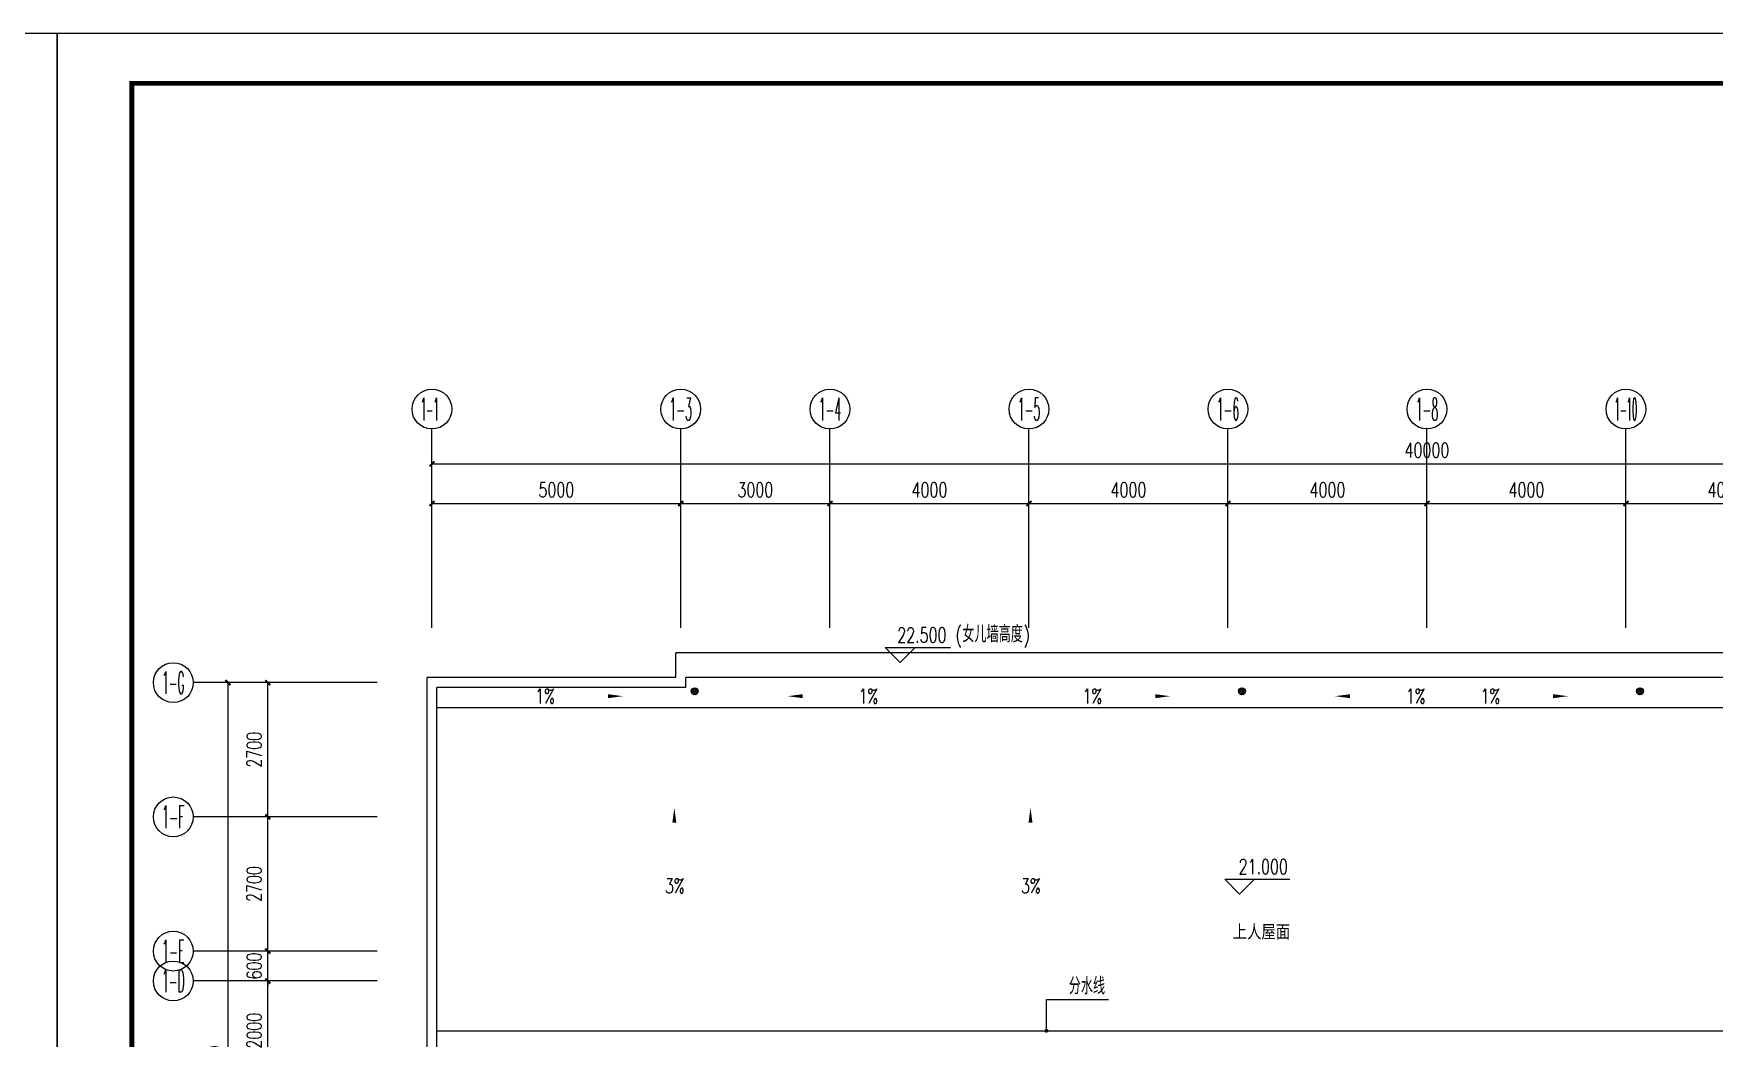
# Model space of a CAD drawing. Extents: x -6243262 to 3079315, y -2914302 to 172723.
# Drawn here: x -5550889 to -5517104, y -724235 to -704029 of the extents above; entities that cross this region are included whole.
import ezdxf
from ezdxf.enums import TextEntityAlignment as Align

# ---------------------------------------------------------------- set-up
doc = ezdxf.new("R2010")
doc.units = 0
doc.header["$LTSCALE"] = 1000
for name, color, linetype in [('A-ELEV-LIN-0.4', 40, 'Continuous'), ('A-FLOR-OUTL', 30, 'Continuous'), ('AXIS', 3, 'Continuous'), ('AXIS_TEXT', 7, 'Continuous'), ('DIM_ELEV', 3, 'Continuous'), ('DIM_LEAD', 3, 'Continuous'), ('DIM_SYMB', 3, 'Continuous'), ('PUB_TEXT', 7, 'Continuous'), ('PUB_TITLE', 4, 'Continuous'), ('WALL-PARAPET', 6, 'Continuous')]:
    doc.layers.add(name, color=color, linetype=linetype)
doc.styles.add('-宋体', font='', dxfattribs={"width": 0.8})
doc.styles.add('_TCH_AXIS', font='COMPLEX', dxfattribs={"bigfont": 'GBCBIG'})
doc.styles.add('_TCH_DIM', font='SIMPLEX', dxfattribs={"bigfont": 'GBCBIG'})
doc.styles.add('_TCH_DIM_T3', font='SIMPLEX', dxfattribs={"width": 0.705882, "bigfont": 'GBCBIG'})
doc.styles.add('COMPLEX', font='COMPLEX')
doc.styles.get('-宋体').set_extended_font_data('SimSun')
doc.dimstyles.new('_TCH_ARCH&&100', dxfattribs={"dimtxt": 297.5, "dimasz": 100, "dimexe": 250, "dimexo": 300, "dimgap": 126.25, "dimtad": 1, "dimdec": 0, "dimzin": 0, "dimdsep": 46, "dimtxsty": '_TCH_DIM_T3', "dimblk": 'ARCHTICK', "dimcen": 0.09, "dimclrt": 7, "dimazin": 2, "dimtfac": 1, "dimtdec": 0, "dimtix": 1, "dimtmove": 2, "dimatfit": 3, "dimfxl": 0, "dimtolj": 1, "dimtzin": 0, "dimarcsym": 0})

# ---------------------------------------------------------------- blocks, each defined once
blk = doc.blocks.new('_ArchTick')
at = {"color": 0, "linetype": 'ByBlock', "const_width": 0.4}
blk.add_lwpolyline([(-0.5, -0.5), (0.5, 0.5)], dxfattribs=at)
blk = doc.blocks.new('*D232')
at = {"layer": 'AXIS', "color": 0, "lineweight": -2, "transparency": 16777216}
for p, q in [((1594695, -770052), (1594695, -766802)), ((1634695, -770052), (1634695, -766802)), ((1594695, -767052), (1634695, -767052))]:
    blk.add_line(p, q, dxfattribs=at)
at = {"layer": 'Defpoints', "color": 0, "transparency": 16777216}
for p in [(1634695, -767052), (1594695, -770352), (1634695, -770352)]:
    blk.add_point(p, dxfattribs=at)
at = {"layer": 'AXIS', "color": 0, "lineweight": -2, "transparency": 16777216, "xscale": 100, "yscale": 100, "zscale": 100, "rotation": 180}
blk.add_blockref('_ArchTick', (1594695, -767052), dxfattribs=at)
at = {"layer": 'AXIS', "color": 0, "lineweight": -2, "transparency": 16777216, "xscale": 100, "yscale": 100, "zscale": 100}
blk.add_blockref('_ArchTick', (1634695, -767052), dxfattribs=at)
at = {"layer": 'AXIS', "color": 7, "transparency": 16777216, "insert": (1614695, -766777), "char_height": 297.5, "attachment_point": 5, "style": '_TCH_DIM_T3'}
blk.add_mtext('\\A1;40000', dxfattribs=at)
blk = doc.blocks.new('*D235')
at = {"layer": 'AXIS', "color": 0, "lineweight": -2, "transparency": 16777216}
for p, q in [((1618695, -770052), (1618695, -767602)), ((1618695, -767852), (1622695, -767852)), ((1622695, -770052), (1622695, -767602))]:
    blk.add_line(p, q, dxfattribs=at)
at = {"layer": 'Defpoints', "color": 0, "transparency": 16777216}
for p in [(1622695, -767852), (1618695, -770352), (1622695, -770352)]:
    blk.add_point(p, dxfattribs=at)
at = {"layer": 'AXIS', "color": 0, "lineweight": -2, "transparency": 16777216, "xscale": 100, "yscale": 100, "zscale": 100, "rotation": 180}
blk.add_blockref('_ArchTick', (1618695, -767852), dxfattribs=at)
at = {"layer": 'AXIS', "color": 0, "lineweight": -2, "transparency": 16777216, "xscale": 100, "yscale": 100, "zscale": 100}
blk.add_blockref('_ArchTick', (1622695, -767852), dxfattribs=at)
at = {"layer": 'AXIS', "color": 7, "transparency": 16777216, "insert": (1620695, -767577), "char_height": 297.5, "attachment_point": 5, "style": '_TCH_DIM_T3'}
blk.add_mtext('\\A1;4000', dxfattribs=at)
blk = doc.blocks.new('*D236')
at = {"layer": 'AXIS', "color": 0, "lineweight": -2, "transparency": 16777216}
for p, q in [((1614695, -770052), (1614695, -767602)), ((1614695, -767852), (1618695, -767852)), ((1618695, -770052), (1618695, -767602))]:
    blk.add_line(p, q, dxfattribs=at)
at = {"layer": 'Defpoints', "color": 0, "transparency": 16777216}
for p in [(1618695, -767852), (1614695, -770352), (1618695, -770352)]:
    blk.add_point(p, dxfattribs=at)
at = {"layer": 'AXIS', "color": 0, "lineweight": -2, "transparency": 16777216, "xscale": 100, "yscale": 100, "zscale": 100, "rotation": 180}
blk.add_blockref('_ArchTick', (1614695, -767852), dxfattribs=at)
at = {"layer": 'AXIS', "color": 0, "lineweight": -2, "transparency": 16777216, "xscale": 100, "yscale": 100, "zscale": 100}
blk.add_blockref('_ArchTick', (1618695, -767852), dxfattribs=at)
at = {"layer": 'AXIS', "color": 7, "transparency": 16777216, "insert": (1616695, -767577), "char_height": 297.5, "attachment_point": 5, "style": '_TCH_DIM_T3'}
blk.add_mtext('\\A1;4000', dxfattribs=at)
blk = doc.blocks.new('*D237')
at = {"layer": 'AXIS', "color": 0, "lineweight": -2, "transparency": 16777216}
for p, q in [((1610695, -770052), (1610695, -767602)), ((1610695, -767852), (1614695, -767852)), ((1614695, -770052), (1614695, -767602))]:
    blk.add_line(p, q, dxfattribs=at)
at = {"layer": 'Defpoints', "color": 0, "transparency": 16777216}
for p in [(1614695, -767852), (1610695, -770352), (1614695, -770352)]:
    blk.add_point(p, dxfattribs=at)
at = {"layer": 'AXIS', "color": 0, "lineweight": -2, "transparency": 16777216, "xscale": 100, "yscale": 100, "zscale": 100, "rotation": 180}
blk.add_blockref('_ArchTick', (1610695, -767852), dxfattribs=at)
at = {"layer": 'AXIS', "color": 0, "lineweight": -2, "transparency": 16777216, "xscale": 100, "yscale": 100, "zscale": 100}
blk.add_blockref('_ArchTick', (1614695, -767852), dxfattribs=at)
at = {"layer": 'AXIS', "color": 7, "transparency": 16777216, "insert": (1612695, -767577), "char_height": 297.5, "attachment_point": 5, "style": '_TCH_DIM_T3'}
blk.add_mtext('\\A1;4000', dxfattribs=at)
blk = doc.blocks.new('*D238')
at = {"layer": 'AXIS', "color": 0, "lineweight": -2, "transparency": 16777216}
for p, q in [((1606695, -770052), (1606695, -767602)), ((1606695, -767852), (1610695, -767852)), ((1610695, -770052), (1610695, -767602))]:
    blk.add_line(p, q, dxfattribs=at)
at = {"layer": 'Defpoints', "color": 0, "transparency": 16777216}
for p in [(1610695, -767852), (1606695, -770352), (1610695, -770352)]:
    blk.add_point(p, dxfattribs=at)
at = {"layer": 'AXIS', "color": 0, "lineweight": -2, "transparency": 16777216, "xscale": 100, "yscale": 100, "zscale": 100, "rotation": 180}
blk.add_blockref('_ArchTick', (1606695, -767852), dxfattribs=at)
at = {"layer": 'AXIS', "color": 0, "lineweight": -2, "transparency": 16777216, "xscale": 100, "yscale": 100, "zscale": 100}
blk.add_blockref('_ArchTick', (1610695, -767852), dxfattribs=at)
at = {"layer": 'AXIS', "color": 7, "transparency": 16777216, "insert": (1608695, -767577), "char_height": 297.5, "attachment_point": 5, "style": '_TCH_DIM_T3'}
blk.add_mtext('\\A1;4000', dxfattribs=at)
blk = doc.blocks.new('*D239')
at = {"layer": 'AXIS', "color": 0, "lineweight": -2, "transparency": 16777216}
for p, q in [((1602695, -770052), (1602695, -767602)), ((1602695, -767852), (1606695, -767852)), ((1606695, -770052), (1606695, -767602))]:
    blk.add_line(p, q, dxfattribs=at)
at = {"layer": 'Defpoints', "color": 0, "transparency": 16777216}
for p in [(1606695, -767852), (1602695, -770352), (1606695, -770352)]:
    blk.add_point(p, dxfattribs=at)
at = {"layer": 'AXIS', "color": 0, "lineweight": -2, "transparency": 16777216, "xscale": 100, "yscale": 100, "zscale": 100, "rotation": 180}
blk.add_blockref('_ArchTick', (1602695, -767852), dxfattribs=at)
at = {"layer": 'AXIS', "color": 0, "lineweight": -2, "transparency": 16777216, "xscale": 100, "yscale": 100, "zscale": 100}
blk.add_blockref('_ArchTick', (1606695, -767852), dxfattribs=at)
at = {"layer": 'AXIS', "color": 7, "transparency": 16777216, "insert": (1604695, -767577), "char_height": 297.5, "attachment_point": 5, "style": '_TCH_DIM_T3'}
blk.add_mtext('\\A1;4000', dxfattribs=at)
blk = doc.blocks.new('*D240')
at = {"layer": 'AXIS', "color": 0, "lineweight": -2, "transparency": 16777216}
for p, q in [((1599695, -770052), (1599695, -767602)), ((1599695, -767852), (1602695, -767852)), ((1602695, -770052), (1602695, -767602))]:
    blk.add_line(p, q, dxfattribs=at)
at = {"layer": 'Defpoints', "color": 0, "transparency": 16777216}
for p in [(1602695, -767852), (1599695, -770352), (1602695, -770352)]:
    blk.add_point(p, dxfattribs=at)
at = {"layer": 'AXIS', "color": 0, "lineweight": -2, "transparency": 16777216, "xscale": 100, "yscale": 100, "zscale": 100, "rotation": 180}
blk.add_blockref('_ArchTick', (1599695, -767852), dxfattribs=at)
at = {"layer": 'AXIS', "color": 0, "lineweight": -2, "transparency": 16777216, "xscale": 100, "yscale": 100, "zscale": 100}
blk.add_blockref('_ArchTick', (1602695, -767852), dxfattribs=at)
at = {"layer": 'AXIS', "color": 7, "transparency": 16777216, "insert": (1601195, -767577), "char_height": 297.5, "attachment_point": 5, "style": '_TCH_DIM_T3'}
blk.add_mtext('\\A1;3000', dxfattribs=at)
blk = doc.blocks.new('*D241')
at = {"layer": 'AXIS', "color": 0, "lineweight": -2, "transparency": 16777216}
for p, q in [((1594695, -770052), (1594695, -767602)), ((1594695, -767852), (1599695, -767852)), ((1599695, -770052), (1599695, -767602))]:
    blk.add_line(p, q, dxfattribs=at)
at = {"layer": 'Defpoints', "color": 0, "transparency": 16777216}
for p in [(1599695, -767852), (1594695, -770352), (1599695, -770352)]:
    blk.add_point(p, dxfattribs=at)
at = {"layer": 'AXIS', "color": 0, "lineweight": -2, "transparency": 16777216, "xscale": 100, "yscale": 100, "zscale": 100, "rotation": 180}
blk.add_blockref('_ArchTick', (1594695, -767852), dxfattribs=at)
at = {"layer": 'AXIS', "color": 0, "lineweight": -2, "transparency": 16777216, "xscale": 100, "yscale": 100, "zscale": 100}
blk.add_blockref('_ArchTick', (1599695, -767852), dxfattribs=at)
at = {"layer": 'AXIS', "color": 7, "transparency": 16777216, "insert": (1597195, -767577), "char_height": 297.5, "attachment_point": 5, "style": '_TCH_DIM_T3'}
blk.add_mtext('\\A1;5000', dxfattribs=at)
blk = doc.blocks.new('_AXISO')
at = {"color": 0}
blk.add_circle((0, 0), 0.5, dxfattribs=at)
at = {"layer": 'AXIS_TEXT', "color": 0, "style": 'COMPLEX', "width": 1.041667}
blk.add_attdef('A', text='', height=0.56, dxfattribs=at).set_placement((-0.25, -0.28), (0.25, -0.28), align=Align.FIT)
blk = doc.blocks.new('*D247')
at = {"layer": 'AXIS', "color": 0, "lineweight": -2, "transparency": 16777216}
for p, q in [((1593295, -771452), (1590345, -771452)), ((1590595, -786952), (1590595, -771452)), ((1593295, -786952), (1590345, -786952))]:
    blk.add_line(p, q, dxfattribs=at)
at = {"layer": 'Defpoints', "color": 0, "transparency": 16777216}
for p in [(1590595, -771452), (1593595, -771452), (1593595, -786952)]:
    blk.add_point(p, dxfattribs=at)
at = {"layer": 'AXIS', "color": 0, "lineweight": -2, "transparency": 16777216, "xscale": 100, "yscale": 100, "zscale": 100}
for p, rotation in [((1590595, -771452), 90), ((1590595, -786952), 270)]:
    blk.add_blockref('_ArchTick', p, dxfattribs=dict(at, rotation=rotation))
at = {"layer": 'AXIS', "color": 7, "transparency": 16777216, "insert": (1590320, -779202), "char_height": 297.5, "attachment_point": 5, "rotation": 90, "style": '_TCH_DIM_T3'}
blk.add_mtext('\\A1;15500', dxfattribs=at)
blk = doc.blocks.new('*D250')
at = {"layer": 'AXIS', "color": 0, "lineweight": -2, "transparency": 16777216}
for p, q in [((1593295, -777452), (1591145, -777452)), ((1591395, -779452), (1591395, -777452)), ((1593295, -779452), (1591145, -779452))]:
    blk.add_line(p, q, dxfattribs=at)
at = {"layer": 'Defpoints', "color": 0, "transparency": 16777216}
for p in [(1591395, -777452), (1593595, -777452), (1593595, -779452)]:
    blk.add_point(p, dxfattribs=at)
at = {"layer": 'AXIS', "color": 0, "lineweight": -2, "transparency": 16777216, "xscale": 100, "yscale": 100, "zscale": 100}
for p, rotation in [((1591395, -777452), 90), ((1591395, -779452), 270)]:
    blk.add_blockref('_ArchTick', p, dxfattribs=dict(at, rotation=rotation))
at = {"layer": 'AXIS', "color": 7, "transparency": 16777216, "insert": (1591120, -778452), "char_height": 297.5, "attachment_point": 5, "rotation": 90, "style": '_TCH_DIM_T3'}
blk.add_mtext('\\A1;2000', dxfattribs=at)
blk = doc.blocks.new('*D251')
at = {"layer": 'AXIS', "color": 0, "lineweight": -2, "transparency": 16777216}
for p, q in [((1593295, -776852), (1591145, -776852)), ((1591395, -776852), (1591395, -776752)), ((1591395, -777452), (1591395, -776852)), ((1593295, -777452), (1591145, -777452)), ((1591395, -777452), (1591395, -777552))]:
    blk.add_line(p, q, dxfattribs=at)
at = {"layer": 'Defpoints', "color": 0, "transparency": 16777216}
for p in [(1591395, -776852), (1593595, -776852), (1593595, -777452)]:
    blk.add_point(p, dxfattribs=at)
at = {"layer": 'AXIS', "color": 0, "lineweight": -2, "transparency": 16777216, "xscale": 100, "yscale": 100, "zscale": 100}
for p, rotation in [((1591395, -776852), 270), ((1591395, -777452), 90)]:
    blk.add_blockref('_ArchTick', p, dxfattribs=dict(at, rotation=rotation))
at = {"layer": 'AXIS', "color": 7, "transparency": 16777216, "insert": (1591120, -777152), "char_height": 297.5, "attachment_point": 5, "rotation": 90, "style": '_TCH_DIM_T3'}
blk.add_mtext('\\A1;600', dxfattribs=at)
blk = doc.blocks.new('*D252')
at = {"layer": 'AXIS', "color": 0, "lineweight": -2, "transparency": 16777216}
for p, q in [((1593295, -774152), (1591145, -774152)), ((1591395, -776852), (1591395, -774152)), ((1593295, -776852), (1591145, -776852))]:
    blk.add_line(p, q, dxfattribs=at)
at = {"layer": 'Defpoints', "color": 0, "transparency": 16777216}
for p in [(1591395, -774152), (1593595, -774152), (1593595, -776852)]:
    blk.add_point(p, dxfattribs=at)
at = {"layer": 'AXIS', "color": 0, "lineweight": -2, "transparency": 16777216, "xscale": 100, "yscale": 100, "zscale": 100}
for p, rotation in [((1591395, -774152), 90), ((1591395, -776852), 270)]:
    blk.add_blockref('_ArchTick', p, dxfattribs=dict(at, rotation=rotation))
at = {"layer": 'AXIS', "color": 7, "transparency": 16777216, "insert": (1591120, -775502), "char_height": 297.5, "attachment_point": 5, "rotation": 90, "style": '_TCH_DIM_T3'}
blk.add_mtext('\\A1;2700', dxfattribs=at)
blk = doc.blocks.new('*D253')
at = {"layer": 'AXIS', "color": 0, "lineweight": -2, "transparency": 16777216}
for p, q in [((1593295, -771452), (1591145, -771452)), ((1591395, -774152), (1591395, -771452)), ((1593295, -774152), (1591145, -774152))]:
    blk.add_line(p, q, dxfattribs=at)
at = {"layer": 'Defpoints', "color": 0, "transparency": 16777216}
for p in [(1591395, -771452), (1593595, -771452), (1593595, -774152)]:
    blk.add_point(p, dxfattribs=at)
at = {"layer": 'AXIS', "color": 0, "lineweight": -2, "transparency": 16777216, "xscale": 100, "yscale": 100, "zscale": 100}
for p, rotation in [((1591395, -771452), 90), ((1591395, -774152), 270)]:
    blk.add_blockref('_ArchTick', p, dxfattribs=dict(at, rotation=rotation))
at = {"layer": 'AXIS', "color": 7, "transparency": 16777216, "insert": (1591120, -772802), "char_height": 297.5, "attachment_point": 5, "rotation": 90, "style": '_TCH_DIM_T3'}
blk.add_mtext('\\A1;2700', dxfattribs=at)
blk = doc.blocks.new('66')
at = {"layer": 'A-ELEV-LIN-0.4'}
h = blk.add_hatch(dxfattribs=at)
h.set_pattern_fill('ANSI37', color=8, scale=20)
h.set_pattern_definition([(45, (545669.65, -387620.89), (-22.4506403, 22.4506403), []), (135, (545669.65, -387620.89), (-22.4506403, -22.4506403), [])])
edge = h.paths.add_edge_path()
edge.add_arc((1599977.1, -771625.5), 70, 0, 360)
h = blk.add_hatch(dxfattribs=at)
h.set_pattern_fill('ANSI37', color=8, scale=20)
h.set_pattern_definition([(45, (556669.65, -387620.89), (-22.4506403, 22.4506403), []), (135, (556669.65, -387620.89), (-22.4506403, -22.4506403), [])])
edge = h.paths.add_edge_path()
edge.add_arc((1610977.1, -771625.5), 70, 0, 360)
h = blk.add_hatch(dxfattribs=at)
h.set_pattern_fill('ANSI37', color=8, scale=20)
h.set_pattern_definition([(45, (564669.65, -387620.89), (-22.4506403, 22.4506403), []), (135, (564669.65, -387620.89), (-22.4506403, -22.4506403), [])])
edge = h.paths.add_edge_path()
edge.add_arc((1618977.1, -771625.5), 70, 0, 360)
at = {"color": 8}
blk.add_lwpolyline([(1594795.1, -778452.2), (1626595.1, -778452.2)], dxfattribs=at)
at = {"layer": 'A-ELEV-LIN-0.4', "color": 8}
for centre in [(1599977.1, -771625.5), (1610977.1, -771625.5), (1618977.1, -771625.5)]:
    blk.add_circle(centre, 70, dxfattribs=at)
at = {"layer": 'A-FLOR-OUTL', "color": 8}
blk.add_lwpolyline([(1594795.1, -771952.2), (1626595.1, -771952.2)], dxfattribs=at)
at = {"layer": 'AXIS', "color": 8}
for p, q in [((1594695.1, -770352.2), (1594695.1, -766352.2)), ((1599695.1, -770352.2), (1599695.1, -766352.2)), ((1602695.1, -770352.2), (1602695.1, -766352.2)), ((1606695.1, -770352.2), (1606695.1, -766352.2)), ((1610695.1, -770352.2), (1610695.1, -766352.2)), ((1614695.1, -770352.2), (1614695.1, -766352.2)), ((1618695.1, -770352.2), (1618695.1, -766352.2)), ((1593595.1, -771452.2), (1589895.1, -771452.2)), ((1593595.1, -774152.2), (1589895.1, -774152.2)), ((1593595.1, -776852.2), (1589895.1, -776852.2)), ((1593595.1, -777452.2), (1589895.1, -777452.2))]:
    blk.add_line(p, q, dxfattribs=at)
at = {"layer": 'DIM_ELEV', "color": 8}
for p, q in [((1604107.2, -771048.8), (1603807.2, -770748.8)), ((1603807.2, -770748.8), (1605117, -770748.8)), ((1604107.2, -771048.8), (1604407.2, -770748.8)), ((1610930, -775706.5), (1610630, -775406.5)), ((1610630, -775406.5), (1611939.8, -775406.5)), ((1610930, -775706.5), (1611230, -775406.5))]:
    blk.add_line(p, q, dxfattribs=at)
at = {"layer": 'DIM_LEAD', "color": 8}
for p, q in [((1607045.9, -778452.2), (1607045.9, -777826.2)), ((1607045.9, -777826.2), (1608293.3, -777826.2))]:
    blk.add_line(p, q, dxfattribs=at)
at = {"layer": 'DIM_LEAD', "color": 8, "const_width": 40}
blk.add_lwpolyline([(1607045.9, -778472.2, 1), (1607045.9, -778432.2, 1)], format="xyb", close=True, dxfattribs=at)
at = {"layer": 'DIM_SYMB', "color": 8}
for points in [[(1597215.5, -771725.1, 0, 0, 0), (1598531.8, -771725.1, 0, 80, 0), (1598231.8, -771725.1, 0, 0, 0)], [(1603163.9, -771725.1, 0, 0, 0), (1601847.6, -771725.1, 0, 80, 0), (1602147.6, -771725.1, 0, 0, 0)], [(1608215.5, -771725.1, 0, 0, 0), (1609531.8, -771725.1, 0, 80, 0), (1609231.8, -771725.1, 0, 0, 0)], [(1614163.9, -771725.1, 0, 0, 0), (1612847.6, -771725.1, 0, 80, 0), (1613147.6, -771725.1, 0, 0, 0)], [(1616215.5, -771725.1, 0, 0, 0), (1617531.8, -771725.1, 0, 80, 0), (1617231.8, -771725.1, 0, 0, 0)], [(1599566.9, -775285.3, 0, 0, 0), (1599566.9, -773969, 0, 80, 0), (1599566.9, -774269, 0, 0, 0)], [(1606725.4, -775285.3, 0, 0, 0), (1606725.4, -773969, 0, 80, 0), (1606725.4, -774269, 0, 0, 0)]]:
    blk.add_lwpolyline(points, format="xyseb", dxfattribs=at)
at = {"layer": 'WALL-PARAPET', "color": 8}
for p, q in [((1599595.1, -771352.2), (1599595.1, -770852.2)), ((1635295.1, -770852.2), (1599595.1, -770852.2)), ((1594595.1, -787052.2), (1594595.1, -771352.2)), ((1599595.1, -771352.2), (1594595.1, -771352.2)), ((1594795.1, -786852.2), (1594795.1, -771552.2)), ((1599795.1, -771552.2), (1594795.1, -771552.2)), ((1599795.1, -771552.2), (1599795.1, -771352.2)), ((1634795.1, -771352.2), (1599795.1, -771352.2))]:
    blk.add_line(p, q, dxfattribs=at)
at = {"layer": 'AXIS', "color": 8}
ref = blk.add_blockref('_AXISO', (1594695.1, -765952.2), dxfattribs=dict(at, xscale=800, yscale=800, zscale=800))
ref.add_attrib('A', '1-1 ', dxfattribs={"layer": 'AXIS_TEXT', "color": 8, "height": 452.55, "style": '_TCH_AXIS', "width": 0.42}).set_placement((1594468.8, -766178.5), (1594921.4, -766178.5), align=Align.FIT)
ref = blk.add_blockref('_AXISO', (1599695.1, -765952.2), dxfattribs=dict(at, xscale=800, yscale=800, zscale=800))
ref.add_attrib('A', '1-3', dxfattribs={"layer": 'AXIS_TEXT', "color": 8, "height": 452.55, "style": '_TCH_AXIS', "width": 0.381818}).set_placement((1599468.8, -766178.5), (1599921.4, -766178.5), align=Align.FIT)
ref = blk.add_blockref('_AXISO', (1602695.1, -765952.2), dxfattribs=dict(at, xscale=800, yscale=800, zscale=800))
ref.add_attrib('A', '1-4', dxfattribs={"layer": 'AXIS_TEXT', "color": 8, "height": 452.55, "style": '_TCH_AXIS', "width": 0.368421}).set_placement((1602468.8, -766178.5), (1602921.4, -766178.5), align=Align.FIT)
ref = blk.add_blockref('_AXISO', (1606695.1, -765952.2), dxfattribs=dict(at, xscale=800, yscale=800, zscale=800))
ref.add_attrib('A', '1-5', dxfattribs={"layer": 'AXIS_TEXT', "color": 8, "height": 452.55, "style": '_TCH_AXIS', "width": 0.381818}).set_placement((1606468.8, -766178.5), (1606921.4, -766178.5), align=Align.FIT)
ref = blk.add_blockref('_AXISO', (1610695.1, -765952.2), dxfattribs=dict(at, xscale=800, yscale=800, zscale=800))
ref.add_attrib('A', '1-6', dxfattribs={"layer": 'AXIS_TEXT', "color": 8, "height": 452.55, "style": '_TCH_AXIS', "width": 0.381818}).set_placement((1610468.8, -766178.5), (1610921.4, -766178.5), align=Align.FIT)
ref = blk.add_blockref('_AXISO', (1614695.1, -765952.2), dxfattribs=dict(at, xscale=800, yscale=800, zscale=800))
ref.add_attrib('A', '1-8', dxfattribs={"layer": 'AXIS_TEXT', "color": 8, "height": 452.55, "style": '_TCH_AXIS', "width": 0.381818}).set_placement((1614468.8, -766178.5), (1614921.4, -766178.5), align=Align.FIT)
ref = blk.add_blockref('_AXISO', (1618695.1, -765952.2), dxfattribs=dict(at, xscale=800, yscale=800, zscale=800))
ref.add_attrib('A', '1-10', dxfattribs={"layer": 'AXIS_TEXT', "color": 8, "height": 452.55, "style": '_TCH_AXIS', "width": 0.3}).set_placement((1618468.8, -766178.5), (1618921.4, -766178.5), align=Align.FIT)
ref = blk.add_blockref('_AXISO', (1589495.1, -771452.2), dxfattribs=dict(at, xscale=800, yscale=800, zscale=800))
ref.add_attrib('A', '1-G', dxfattribs={"layer": 'AXIS_TEXT', "color": 8, "height": 452.55, "style": '_TCH_AXIS', "width": 0.355932}).set_placement((1589268.8, -771678.5), (1589721.4, -771678.5), align=Align.FIT)
ref = blk.add_blockref('_AXISO', (1589495.1, -774152.2), dxfattribs=dict(at, xscale=800, yscale=800, zscale=800))
ref.add_attrib('A', '1-F', dxfattribs={"layer": 'AXIS_TEXT', "color": 8, "height": 452.55, "style": '_TCH_AXIS', "width": 0.368421}).set_placement((1589268.8, -774378.5), (1589721.4, -774378.5), align=Align.FIT)
ref = blk.add_blockref('_AXISO', (1589495.1, -776852.2), dxfattribs=dict(at, xscale=800, yscale=800, zscale=800))
ref.add_attrib('A', '1-E', dxfattribs={"layer": 'AXIS_TEXT', "color": 8, "height": 452.55, "style": '_TCH_AXIS', "width": 0.368421}).set_placement((1589268.8, -777078.5), (1589721.4, -777078.5), align=Align.FIT)
ref = blk.add_blockref('_AXISO', (1589495.1, -777452.2), dxfattribs=dict(at, xscale=800, yscale=800, zscale=800))
ref.add_attrib('A', '1-D', dxfattribs={"layer": 'AXIS_TEXT', "color": 8, "height": 452.55, "style": '_TCH_AXIS', "width": 0.362069}).set_placement((1589268.8, -777678.5), (1589721.4, -777678.5), align=Align.FIT)
at = {"layer": 'DIM_ELEV', "color": 7, "style": '_TCH_DIM', "width": 0.705882}
for s, p in [('22.500', (1604047, -770643.8)), ('21.000', (1610909.8, -775301.5))]:
    blk.add_text(s, height=297.5, dxfattribs=at).set_placement(p)
at = {"layer": 'DIM_LEAD', "color": 7, "style": '_TCH_DIM'}
blk.add_text('分水线', height=337.59, dxfattribs=at).set_placement((1607495.7, -777721.2))
at = {"layer": 'DIM_SYMB', "color": 7, "style": '_TCH_DIM', "width": 0.705882}
for s, p in [('1%', (1596770.5, -771873.9)), ('1%', (1603268.9, -771873.9)), ('1%', (1607770.5, -771873.9)), ('1%', (1614268.9, -771873.9)), ('1%', (1615770.5, -771873.9)), ('3%', (1599376.9, -775687.8)), ('3%', (1606535.4, -775687.8))]:
    blk.add_text(s, height=297.5, dxfattribs=at).set_placement(p)
at = {"layer": 'PUB_TEXT', "color": 8}
for s, height, style, width, p in [('(', 297.5, '_TCH_DIM', 0.705882, (1605217, -770643.8)), (')', 297.5, '_TCH_DIM', 0.705882, (1606585.7, -770643.8)), ('上人屋面', 264.35, '-宋体', 0.8, (1610791.2, -776592.2))]:
    blk.add_text(s, height=height, dxfattribs=dict(at, style=style, width=width)).set_placement(p)
at = {"layer": 'PUB_TEXT', "color": 8, "style": '_TCH_DIM'}
blk.add_text('女儿墙高度', height=337.59, dxfattribs=at).set_placement((1605357, -770643.8))
at = {"layer": 'AXIS', "color": 8}
for p1, p2, distance, picture, middle in [((1594695.1, -770352.2), (1634695.1, -770352.2), 3300, '*D232', (1614695.1, -766777.2)), ((1594695.1, -770352.2), (1599695.1, -770352.2), 2500, '*D241', (1597195.1, -767577.2)), ((1599695.1, -770352.2), (1602695.1, -770352.2), 2500, '*D240', (1601195.1, -767577.2)), ((1602695.1, -770352.2), (1606695.1, -770352.2), 2500, '*D239', (1604695.1, -767577.2)), ((1606695.1, -770352.2), (1610695.1, -770352.2), 2500, '*D238', (1608695.1, -767577.2)), ((1610695.1, -770352.2), (1614695.1, -770352.2), 2500, '*D237', (1612695.1, -767577.2)), ((1614695.1, -770352.2), (1618695.1, -770352.2), 2500, '*D236', (1616695.1, -767577.2)), ((1618695.1, -770352.2), (1622695.1, -770352.2), 2500, '*D235', (1620695.1, -767577.2)), ((1593595.1, -786952.2), (1593595.1, -771452.2), 3000, '*D247', (1590320.1, -779202.2)), ((1593595.1, -774152.2), (1593595.1, -771452.2), 2200, '*D253', (1591120.1, -772802.2)), ((1593595.1, -776852.2), (1593595.1, -774152.2), 2200, '*D252', (1591120.1, -775502.2)), ((1593595.1, -777452.2), (1593595.1, -776852.2), 2200, '*D251', (1591120.1, -777152.2)), ((1593595.1, -779452.2), (1593595.1, -777452.2), 2200, '*D250', (1591120.1, -778452.2))]:
    dim = blk.add_aligned_dim(p1=p1, p2=p2, distance=distance, dimstyle='_TCH_ARCH&&100', dxfattribs=at)
    dim.commit()
    dim.dimension.update_dxf_attribs({"geometry": picture, "text_midpoint": middle})

msp = doc.modelspace()

# ---------------------------------------------------------------- linework, layer by layer
at = {"layer": 'PUB_TITLE'}
for points in [[(-5609813.8, -746029.4), (-5550413.8, -746029.4), (-5550413.8, -704029.4), (-5609813.8, -704029.4)], [(-5550413.8, -746029.4), (-5491013.8, -746029.4), (-5491013.8, -704029.4), (-5550413.8, -704029.4)]]:
    msp.add_lwpolyline(points, close=True, dxfattribs=at)
at = {"layer": 'PUB_TITLE', "const_width": 100}
msp.add_lwpolyline([(-5548913.8, -745029.4), (-5492013.8, -745029.4), (-5492013.8, -705029.4), (-5548913.8, -705029.4)], close=True, dxfattribs=at)

# ---------------------------------------------------------------- block references
msp.add_blockref('66', (-7137576.4, 54371.7))

doc.saveas('drawing.dxf')
